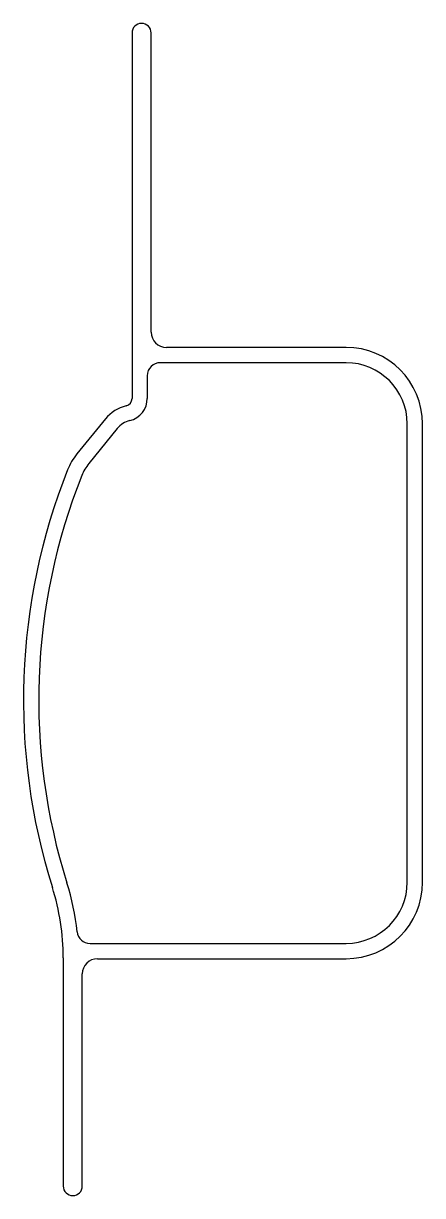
# Model space of a CAD drawing. Header units: millimetres. Extents: x -5 to 47, y -31 to 122.
import ezdxf

# ---------------------------------------------------------------- set-up
doc = ezdxf.new("R2010")
doc.units = ezdxf.units.MM
doc.layers.add('3', color=7, linetype='Continuous', true_color=0xffffff)

msp = doc.modelspace()

# ---------------------------------------------------------------- linework, layer by layer
at = {"layer": '3', "color": 30, "linetype": 'Continuous', "lineweight": 25}
for p, q in [((9, 121.155), (9, 73.333156)), ((11.5, 82), (11.5, 121.155)), ((37, 80), (13.5, 80)), ((37, 78), (12.7, 78)), ((11, 76.3), (11, 73.333265)), ((5.523961, 70.652828), (1.791088, 66.058522)), ((7.076299, 69.391778), (3.343316, 64.797337)), ((45, 10), (45, 70)), ((47, 10), (47, 70)), ((3.510777, 2), (37, 2)), ((0, 0.096841), (0, -29.750488)), ((4.5, 0), (37, 0)), ((2.5, -29.750488), (2.5, -2))]:
    msp.add_line(p, q, dxfattribs=at)
at = {"layer": '3', "color": 51, "linetype": 'Continuous', "lineweight": 25}
for centre, radius, start, end in [((10.25, 121.155), 1.25, 0, 180), ((13.5, 82), 2, 180, 270), ((9.404531, 67.499865), 5, 103.537901, 140.906141), ((8, 73.333156), 1, 283.537901, 0), ((9.404641, 67.5), 3, 103.538981, 140.906141), ((8, 61.013781), 8, 140.906141, 158.318921), ((8, 61.013781), 6, 140.906141, 158.318921), ((76.303038, 33.858826), 81.503038, 158.318921, 197.511716), ((76.303038, 33.858826), 79.503038, 158.318921, 197.511716), ((-30.7, 0.096841), 30.7, 0, 17.511716), ((-30.7, 0.096841), 32.7, 6.012359, 17.511716), ((3.510777, 3.7), 1.7, 186.012359, 270), ((4.5, -2), 2, 90, 180), ((1.25, -29.750488), 1.25, 180, 360)]:
    msp.add_arc(centre, radius, start, end, dxfattribs=at)
at = {"layer": '3', "color": 30, "linetype": 'Continuous', "lineweight": 25}
for centre, radius, start, end in [((37, 70), 10, 0, 90), ((12.7, 76.3), 1.7, 90, 180), ((37, 70), 8, 0, 90), ((8, 73.333265), 3, 283.538981, 0), ((37, 10), 8, 270, 0), ((37, 10), 10, 270, 0)]:
    msp.add_arc(centre, radius, start, end, dxfattribs=at)

doc.saveas('drawing.dxf')
